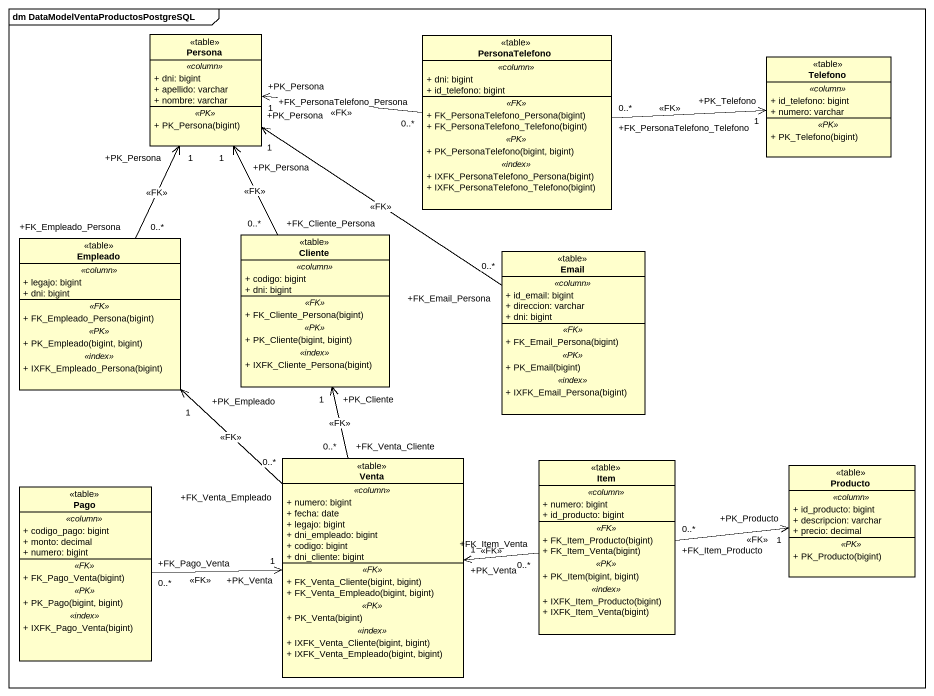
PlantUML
@startuml
mainframe dm DataModelVentaProductosPostgreSQL
hide circle
hide empty members
skinparam classAttributeIconSize 0
class Persona <<table>> {
  .. <<column>> ..
  + dni: bigint
  + apellido: varchar
  + nombre: varchar
  .. <<PK>> ..
  + PK_Persona(bigint)
}
class PersonaTelefono <<table>> {
  .. <<column>> ..
  + dni: bigint
  + id_telefono: bigint
  .. <<FK>> ..
  + FK_PersonaTelefono_Persona(bigint)
  + FK_PersonaTelefono_Telefono(bigint)
  .. <<PK>> ..
  + PK_PersonaTelefono(bigint, bigint)
  .. <<index>> ..
  + IXFK_PersonaTelefono_Persona(bigint)
  + IXFK_PersonaTelefono_Telefono(bigint)
}
class Telefono <<table>> {
  .. <<column>> ..
  + id_telefono: bigint
  + numero: varchar
  .. <<PK>> ..
  + PK_Telefono(bigint)
}
class Empleado <<table>> {
  .. <<column>> ..
  + legajo: bigint
  + dni: bigint
  .. <<FK>> ..
  + FK_Empleado_Persona(bigint)
  .. <<PK>> ..
  + PK_Empleado(bigint, bigint)
  .. <<index>> ..
  + IXFK_Empleado_Persona(bigint)
}
class Cliente <<table>> {
  .. <<column>> ..
  + codigo: bigint
  + dni: bigint
  .. <<FK>> ..
  + FK_Cliente_Persona(bigint)
  .. <<PK>> ..
  + PK_Cliente(bigint, bigint)
  .. <<index>> ..
  + IXFK_Cliente_Persona(bigint)
}
class Email <<table>> {
  .. <<column>> ..
  + id_email: bigint
  + direccion: varchar
  + dni: bigint
  .. <<FK>> ..
  + FK_Email_Persona(bigint)
  .. <<PK>> ..
  + PK_Email(bigint)
  .. <<index>> ..
  + IXFK_Email_Persona(bigint)
}
class Venta <<table>> {
  .. <<column>> ..
  + numero: bigint
  + fecha: date
  + legajo: bigint
  + dni_empleado: bigint
  + codigo: bigint
  + dni_cliente: bigint
  .. <<FK>> ..
  + FK_Venta_Cliente(bigint, bigint)
  + FK_Venta_Empleado(bigint, bigint)
  .. <<PK>> ..
  + PK_Venta(bigint)
  .. <<index>> ..
  + IXFK_Venta_Cliente(bigint, bigint)
  + IXFK_Venta_Empleado(bigint, bigint)
}
class Item <<table>> {
  .. <<column>> ..
  + numero: bigint
  + id_producto: bigint
  .. <<FK>> ..
  + FK_Item_Producto(bigint)
  + FK_Item_Venta(bigint)
  .. <<PK>> ..
  + PK_Item(bigint, bigint)
  .. <<index>> ..
  + IXFK_Item_Producto(bigint)
  + IXFK_Item_Venta(bigint)
}
class Pago <<table>> {
  .. <<column>> ..
  + codigo_pago: bigint
  + monto: decimal
  + numero: bigint
  .. <<FK>> ..
  + FK_Pago_Venta(bigint)
  .. <<PK>> ..
  + PK_Pago(bigint, bigint)
  .. <<index>> ..
  + IXFK_Pago_Venta(bigint)
}
class Producto <<table>> {
  .. <<column>> ..
  + id_producto: bigint
  + descripcion: varchar
  + precio: decimal
  .. <<PK>> ..
  + PK_Producto(bigint)
}
PersonaTelefono "+FK_PersonaTelefono_Persona\n0..*" -left-> "+PK_Persona\n1" Persona : <<FK>>
PersonaTelefono "+FK_PersonaTelefono_Telefono\n0..*" -right-> "+PK_Telefono\n1" Telefono : <<FK>>
Empleado "+FK_Empleado_Persona\n0..*" -up-> "+PK_Persona\n1" Persona : <<FK>>
Cliente "+FK_Cliente_Persona\n0..*" -up-> "+PK_Persona\n1" Persona : <<FK>>
Email "+FK_Email_Persona\n0..*" -up-> "+PK_Persona\n1" Persona : <<FK>>
Venta "+FK_Venta_Empleado\n0..*" -up-> "+PK_Empleado\n1" Empleado : <<FK>>
Venta "+FK_Venta_Cliente\n0..*" -up-> "+PK_Cliente\n1" Cliente : <<FK>>
Item "+FK_Item_Venta\n0..*" -left-> "+PK_Venta\n1" Venta : <<FK>>
Item "+FK_Item_Producto\n0..*" -right-> "+PK_Producto\n1" Producto : <<FK>>
Pago "+FK_Pago_Venta\n0..*" -right-> "+PK_Venta\n1" Venta : <<FK>>
@enduml
